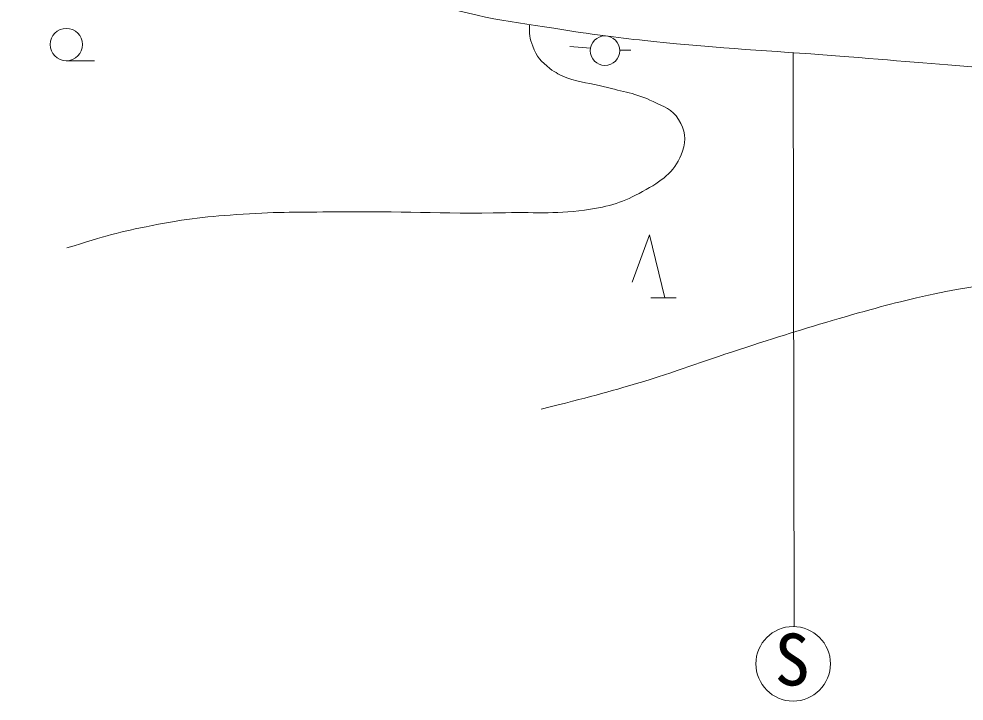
# Model space of a CAD drawing. Units: millimetres on the paper, with parts at other scales. Extents: x 40 to 680, y 20 to 380.
# Drawn here: x 482.95 to 516.33, y 260.94 to 285.04 of the extents above; entities that cross this region are included whole.
import ezdxf
from ezdxf.enums import TextEntityAlignment as Align

# ---------------------------------------------------------------- set-up
doc = ezdxf.new("R2010")
doc.units = ezdxf.units.MM
doc.layers.add('M-BGD', color=7, linetype='Continuous', lineweight=13)
doc.layers.add('M-STR-HTXT', color=7, linetype='Continuous', lineweight=13)
doc.styles.add('ＭＳ ゴシック', font='')
doc.styles.get('ＭＳ ゴシック').set_extended_font_data('MS Gothic')

msp = doc.modelspace()

# ---------------------------------------------------------------- linework, layer by layer
at = {"layer": 'M-BGD'}
for p, q in [((503.13, 284.002), (502.406, 284.067)), ((504.164, 283.936), (504.56, 283.93)), ((484.616, 283.564), (485.614, 283.564)), ((504.604, 275.734), (505.219, 277.41)), ((505.219, 277.41), (505.753, 275.187)), ((505.26, 275.187), (506.163, 275.187))]:
    msp.add_line(p, q, dxfattribs=at)
for centre, radius in [((484.622, 284.135), 0.571), ((503.644, 283.917), 0.52)]:
    msp.add_circle(centre, radius, dxfattribs=at)
for points, knots in [([(312.008, 277.218), (313.004, 278.224), (313.268, 278.484), (314.089, 279.281), (315.267, 280.424), (315.964, 281.026), (317.159, 282.152), (318.027, 282.972), (318.485, 283.463), (319.375, 284.261), (320.042, 284.859), (320.418, 285.193), (321.129, 285.738), (322.188, 286.549), (322.795, 286.997), (323.961, 287.646), (324.967, 288.207), (325.602, 288.391), (326.7, 288.739), (328.18, 289.208), (329.055, 289.331), (330.594, 289.539), (331.565, 289.671), (332.122, 289.628), (333.102, 289.616), (334.572, 289.599), (335.404, 289.591), (336.857, 289.37), (338.358, 289.142), (339.18, 288.901), (340.658, 288.554), (342.414, 288.143), (343.384, 287.855), (345.137, 287.431), (347.499, 286.86), (348.835, 286.591), (351.2, 286.031), (353.873, 285.397), (355.364, 285.019), (358.033, 284.369), (360.005, 283.888), (361.106, 283.603), (363.081, 283.137), (364.431, 282.819), (365.175, 282.576), (366.544, 282.352), (368.193, 282.083), (369.123, 281.942), (370.791, 281.845), (372.188, 281.763), (372.976, 281.77), (374.374, 281.83), (375.774, 281.891), (376.56, 281.974), (377.944, 282.2), (380.749, 282.657), (382.32, 282.954), (385.069, 283.677), (386.579, 284.074), (387.394, 284.407), (388.901, 284.816), (390.769, 285.322), (391.832, 285.541), (393.718, 285.97), (396.019, 286.493), (397.313, 286.764), (399.628, 287.217), (400.586, 287.404), (401.12, 287.539), (402.09, 287.647), (403.346, 287.787), (404.058, 287.797), (405.322, 287.801), (408.24, 287.812), (409.868, 287.534), (412.786, 287.478), (414.787, 287.44), (415.918, 287.298), (417.911, 287.494), (419.032, 287.604), (419.637, 287.829), (420.742, 288.048), (422.342, 288.363), (423.253, 288.473), (424.836, 288.863), (428.115, 289.671), (429.86, 290.457), (433.115, 291.356), (435.971, 292.145), (437.615, 292.416), (440.487, 293.142), (443.196, 293.826), (444.687, 294.31), (447.397, 294.988), (449.217, 295.444), (450.241, 295.686), (452.075, 296.081), (453.939, 296.482), (454.989, 296.695), (456.877, 296.958), (457.88, 297.098), (458.451, 297.103), (459.462, 297.143), (462.232, 297.25), (463.801, 297.254), (466.557, 296.958), (467.982, 296.805), (468.746, 296.485), (470.112, 296.05), (471.735, 295.533), (472.585, 295.077), (474.175, 294.465), (476.692, 293.497), (478.116, 292.99), (480.638, 292.033), (485.132, 290.33), (487.638, 289.346), (492.131, 287.64), (494.23, 286.843), (495.367, 286.284), (497.509, 285.608), (499.424, 285.005), (500.566, 284.91), (502.549, 284.6), (503.774, 284.409), (504.466, 284.334), (505.699, 284.21), (508.255, 283.954), (509.695, 283.908), (512.255, 283.7), (516.088, 283.389), (518.237, 283.229), (522.066, 282.869), (523.664, 282.719), (524.548, 282.508), (526.152, 282.43), (528.089, 282.337), (529.195, 282.04), (531.115, 282.315), (531.946, 282.434), (532.403, 282.583), (533.192, 282.869), (534.324, 283.278), (534.946, 283.552), (536.009, 284.116), (537.432, 284.871), (538.126, 285.47), (539.502, 286.309), (540.499, 286.916), (541.055, 287.259), (542.072, 287.832), (542.67, 288.169), (543.012, 288.344), (543.627, 288.648), (545.685, 289.663), (546.889, 290.123), (548.982, 291.064), (550.975, 291.96), (551.6, 292.239), (554.088, 293.35)], [0, 0, 0, 0, 1, 1, 1, 2, 2, 2, 3, 3, 3, 4, 4, 4, 5, 5, 5, 6, 6, 6, 7, 7, 7, 8, 8, 8, 9, 9, 9, 10, 10, 10, 11, 11, 11, 12, 12, 12, 13, 13, 13, 14, 14, 14, 15, 15, 15, 16, 16, 16, 17, 17, 17, 18, 18, 18, 19, 19, 19, 20, 20, 20, 21, 21, 21, 22, 22, 22, 23, 23, 23, 24, 24, 24, 25, 25, 25, 26, 26, 26, 27, 27, 27, 28, 28, 28, 29, 29, 29, 30, 30, 30, 31, 31, 31, 32, 32, 32, 33, 33, 33, 34, 34, 34, 35, 35, 35, 36, 36, 36, 37, 37, 37, 38, 38, 38, 39, 39, 39, 40, 40, 40, 41, 41, 41, 42, 42, 42, 43, 43, 43, 44, 44, 44, 45, 45, 45, 46, 46, 46, 47, 47, 47, 48, 48, 48, 49, 49, 49, 50, 50, 50, 51, 51, 51, 52, 52, 52, 53, 53, 53, 53]), ([(484.644, 276.95), (486.034, 277.38), (486.459, 277.508), (487.651, 277.74), (488.891, 277.983), (489.601, 278.057), (490.862, 278.141), (492.138, 278.225), (492.856, 278.207), (494.135, 278.223), (496.475, 278.252), (497.786, 278.147), (500.126, 278.192), (501.301, 278.214), (501.972, 278.129), (503.132, 278.315), (503.938, 278.444), (504.393, 278.608), (505.102, 279.013), (505.735, 279.374), (506.144, 279.679), (506.385, 280.367), (506.53, 280.783), (506.467, 281.107), (506.241, 281.485), (506.021, 281.853), (505.736, 281.938), (505.349, 282.121), (504.712, 282.422), (504.304, 282.459), (503.625, 282.645), (503.112, 282.784), (502.798, 282.773), (502.301, 282.963), (502.05, 283.058), (501.91, 283.128), (501.696, 283.291), (501.39, 283.525), (501.224, 283.709), (501.091, 284.071), (500.986, 284.356), (500.974, 284.512), (500.978, 284.84)], [0, 0, 0, 0, 1, 1, 1, 2, 2, 2, 3, 3, 3, 4, 4, 4, 5, 5, 5, 6, 6, 6, 7, 7, 7, 8, 8, 8, 9, 9, 9, 10, 10, 10, 11, 11, 11, 12, 12, 12, 13, 13, 13, 14, 14, 14, 14]), ([(501.396, 271.249), (503.137, 271.689), (503.611, 271.81), (505.013, 272.234), (506.432, 272.663), (507.202, 272.982), (508.614, 273.434), (509.998, 273.876), (510.772, 274.128), (512.169, 274.527), (513.38, 274.872), (514.061, 275.062), (515.293, 275.327), (517.444, 275.79), (518.7, 275.759), (520.864, 276.158), (521.8, 276.331), (522.343, 276.362), (523.249, 276.65), (524.463, 277.037), (525.083, 277.417), (526.25, 277.928), (528.284, 278.817), (529.667, 278.911), (531.437, 280.252), (532.595, 281.13), (533.066, 281.576), (534.114, 282.837)], [0, 0, 0, 0, 1, 1, 1, 2, 2, 2, 3, 3, 3, 4, 4, 4, 5, 5, 5, 6, 6, 6, 7, 7, 7, 8, 8, 8, 9, 9, 9, 9])]:
    msp.add_open_spline(points, degree=3, knots=knots, dxfattribs=at)
at = {"layer": 'M-STR-HTXT'}
msp.add_line((510.328, 263.57), (510.287, 283.847), dxfattribs=at)
msp.add_circle((510.289, 262.253), 1.317, dxfattribs=at)

# ---------------------------------------------------------------- texts
at = {"layer": 'M-STR-HTXT', "style": 'ＭＳ ゴシック'}
msp.add_text('S', height=1.833, dxfattribs=at).set_placement((509.632, 260.939), align=Align.BOTTOM_LEFT)

doc.saveas('drawing.dxf')
